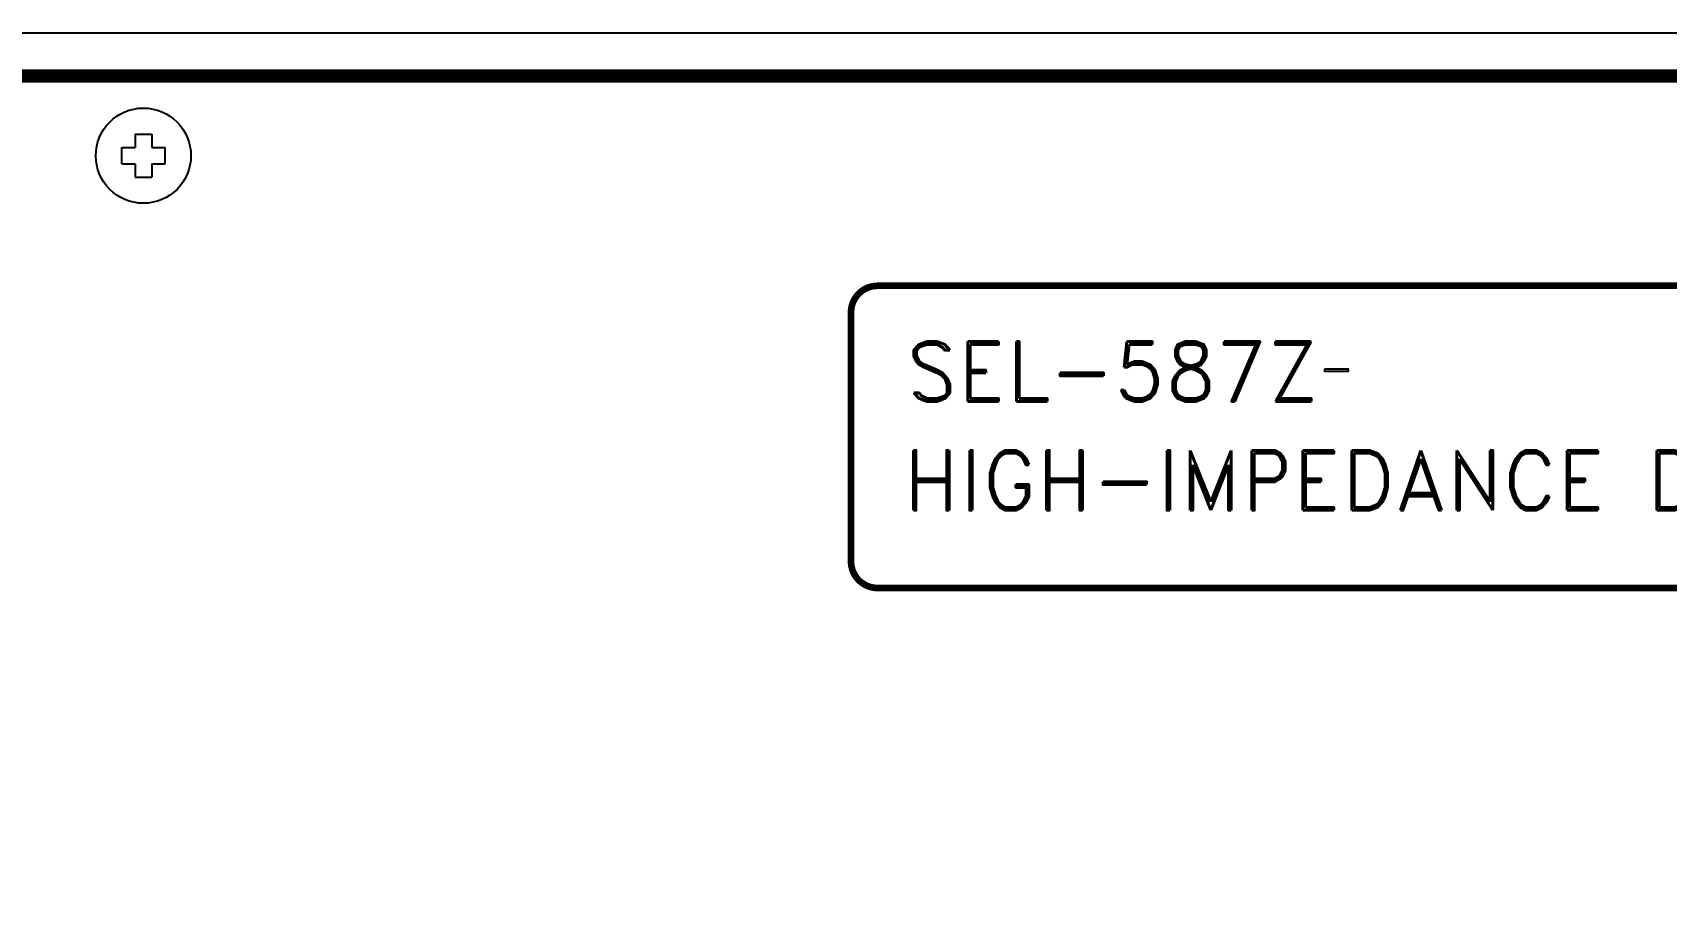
# Model space of a CAD drawing. Extents: x 2.2 to 21.2, y 5.8 to 11.4.
# Drawn here: x 11.417 to 16.333, y 8.75 to 11.36 of the extents above; entities that cross this region are included whole.
import ezdxf

# ---------------------------------------------------------------- set-up
doc = ezdxf.new("R2010")
doc.units = 0
doc.header["$MEASUREMENT"] = 0
doc.layers.get('0').update_dxf_attribs({"linetype": 'CONTINUOUS'})
doc.styles.add('ROMAND', font='ROMAND', dxfattribs={"width": 0.875})

msp = doc.modelspace()

# ---------------------------------------------------------------- linework, layer by layer
msp.add_line((3.029, 11.36), (20.471, 11.36))
at = {"linetype": 'CONTINUOUS'}
for p, q in [((11.6849, 11.015), (11.725, 11.015)), ((11.6849, 10.965), (11.6849, 11.015)), ((11.725, 11.0551), (11.775, 11.0551)), ((11.725, 11.0551), (11.725, 11.015)), ((11.775, 11.0551), (11.775, 11.015)), ((11.775, 11.015), (11.8151, 11.015)), ((11.8151, 10.965), (11.8151, 11.015)), ((11.6849, 10.965), (11.725, 10.965)), ((11.725, 10.965), (11.725, 10.9249)), ((11.775, 10.965), (11.8151, 10.965)), ((11.775, 10.965), (11.775, 10.9249)), ((11.725, 10.9249), (11.775, 10.9249))]:
    msp.add_line(p, q, dxfattribs=at)
at = {"linetype": 'CONTINUOUS', "const_width": 0.04}
msp.add_lwpolyline([(20.49, 6.28), (20.49, 11.15, 0.414214), (20.41, 11.23), (3.09, 11.23, 0.414214), (3.01, 11.15), (3.01, 6.28, 0.414214), (3.09, 6.2), (20.41, 6.2, 0.414214)], format="xyb", close=True, dxfattribs=at)
at = {"const_width": 0.02, "elevation": 0.1}
msp.add_lwpolyline([(13.9597, 10.5986), (19.5835, 10.5986, -0.414214), (19.6635, 10.5186), (19.6635, 9.7695, -0.414214), (19.5835, 9.6895), (13.9597, 9.6895, -0.414214), (13.8797, 9.7695), (13.8797, 10.5186, -0.414214)], format="xyb", close=True, dxfattribs=at)
at = {"elevation": 0.1}
msp.add_lwpolyline([(15.3052, 10.3493), (15.3755, 10.3493), (15.3755, 10.3407), (15.3052, 10.3407)], close=True, dxfattribs=at)
msp.add_circle((11.75, 10.99), 0.1432)

# ---------------------------------------------------------------- texts
at = {"linetype": 'CONTINUOUS', "style": 'ROMAND'}
for s, p in [('SEL-587Z', (14.0459, 10.2507, 0.1)), ('HIGH-IMPEDANCE DIFFERENTIAL RELAY', (14.0365, 9.9233, 0.1))]:
    msp.add_text(s, height=0.18, dxfattribs=at).set_placement(p)

doc.saveas('drawing.dxf')
